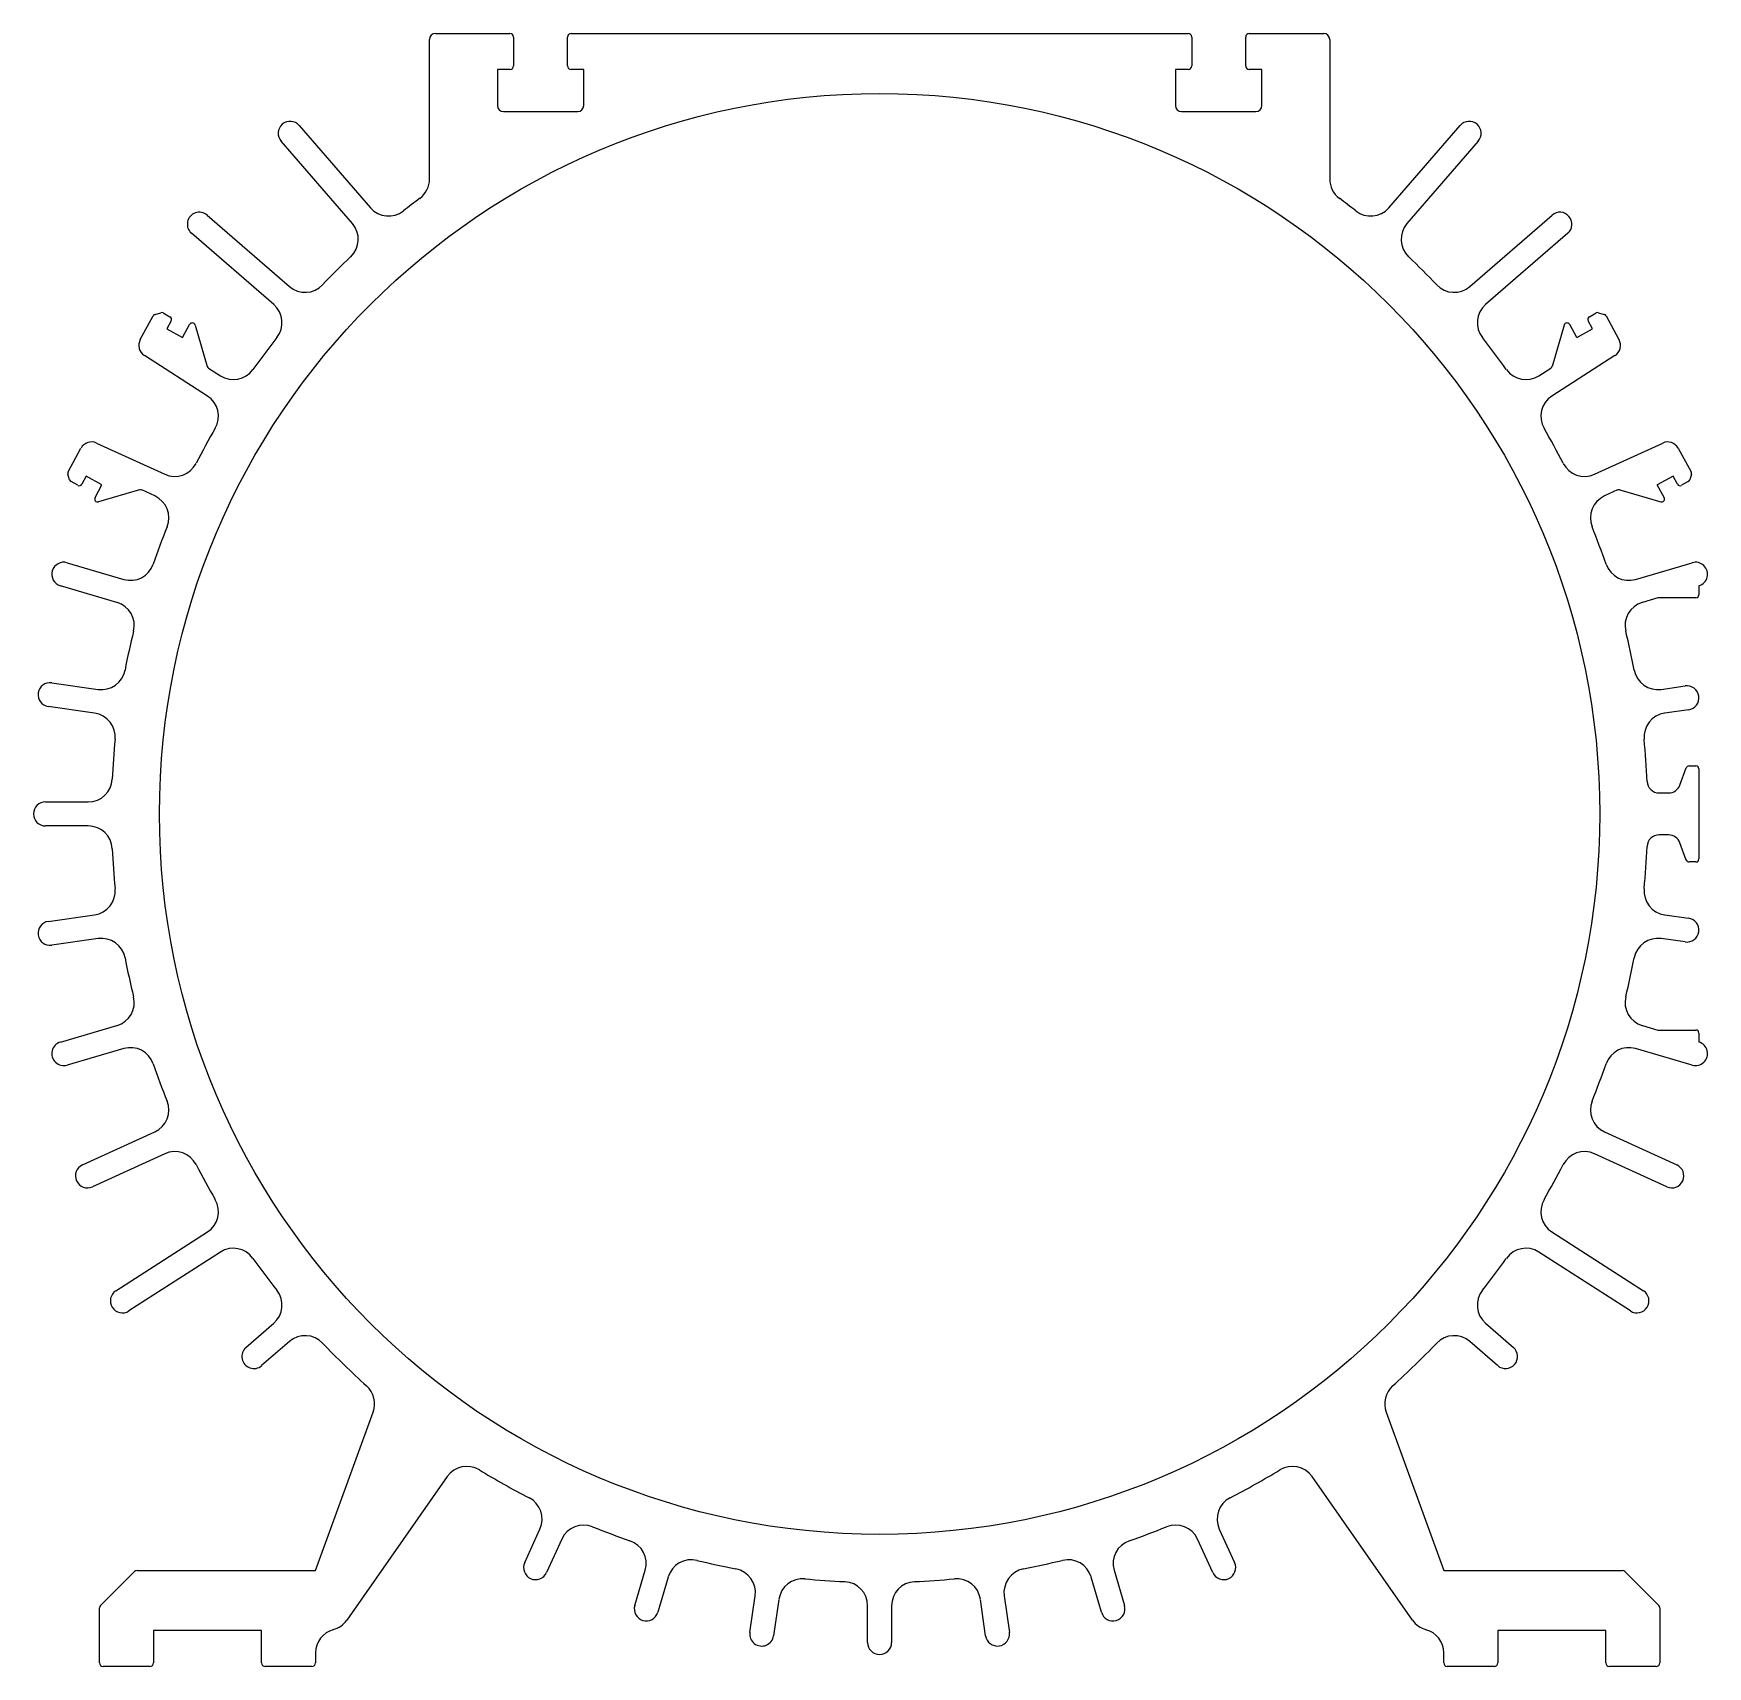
# Model space of a CAD drawing. Extents: x 1663 to 1803, y 1912 to 2048.
import ezdxf

# ---------------------------------------------------------------- set-up
doc = ezdxf.new("R2010")
doc.units = 0
doc.layers.get('0').update_dxf_attribs({"linetype": 'CONTINUOUS'})

msp = doc.modelspace()

# ---------------------------------------------------------------- linework, layer by layer
for p, q in [((1696.3, 2035.95), (1696.3, 2047.58)), ((1696.8, 2048.08), (1703, 2048.08)), ((1703.3, 2047.78), (1703.3, 2045.38)), ((1707.8, 2045.38), (1707.8, 2047.78)), ((1708.1, 2048.08), (1759.5, 2048.08)), ((1759.8, 2047.78), (1759.8, 2045.38)), ((1764.3, 2045.38), (1764.3, 2047.78)), ((1764.6, 2048.08), (1770.8, 2048.08)), ((1771.3, 2047.58), (1771.3, 2035.95)), ((1701.95, 2045.08), (1701.95, 2042.08)), ((1703, 2045.08), (1701.95, 2045.08)), ((1709.15, 2045.08), (1708.1, 2045.08)), ((1709.15, 2042.08), (1709.15, 2045.08)), ((1758.45, 2045.08), (1758.45, 2042.08)), ((1759.5, 2045.08), (1758.45, 2045.08)), ((1765.65, 2045.08), (1764.6, 2045.08)), ((1765.65, 2042.08), (1765.65, 2045.08)), ((1702.45, 2041.58), (1708.65, 2041.58)), ((1758.95, 2041.58), (1765.15, 2041.58)), ((1685.44, 2040.41), (1691.38, 2033.56)), ((1776.22, 2033.56), (1782.16, 2040.41)), ((1689.87, 2032.25), (1683.93, 2039.1)), ((1783.67, 2039.1), (1777.73, 2032.25)), ((1677.78, 2032.95), (1684.63, 2027.01)), ((1782.98, 2027.01), (1789.83, 2032.95)), ((1683.32, 2025.5), (1676.47, 2031.44)), ((1791.14, 2031.44), (1784.29, 2025.5)), ((1672.2, 2022.58), (1673.28, 2024.56)), ((1673.43, 2024.68), (1673.91, 2024.82)), ((1674.1, 2024.8), (1674.67, 2024.49)), ((1674.77, 2024.15), (1674.41, 2023.49)), ((1675.72, 2022.77), (1676.31, 2023.84)), ((1791.88, 2022.77), (1791.3, 2023.84)), ((1793.2, 2023.49), (1792.84, 2024.15)), ((1792.94, 2024.49), (1793.51, 2024.8)), ((1793.7, 2024.82), (1794.18, 2024.68)), ((1794.33, 2024.56), (1795.4, 2022.58)), ((1674.41, 2023.49), (1675.72, 2022.77)), ((1676.77, 2023.79), (1677.78, 2020.34)), ((1790.84, 2023.79), (1789.83, 2020.34)), ((1791.88, 2022.77), (1793.2, 2023.49)), ((1677.8, 2017.88), (1672.54, 2021.26)), ((1795.07, 2021.26), (1789.81, 2017.88)), ((1677.88, 2020.2), (1678.88, 2019.56)), ((1788.73, 2019.56), (1789.72, 2020.2)), ((1666.19, 2011.57), (1667.26, 2013.54)), ((1668.56, 2013.97), (1674.24, 2011.38)), ((1793.36, 2011.38), (1799.05, 2013.97)), ((1800.34, 2013.54), (1801.42, 2011.57)), ((1666.31, 2010.9), (1666.17, 2011.38)), ((1801.44, 2011.38), (1801.3, 2010.9)), ((1667, 2010.45), (1666.43, 2010.76)), ((1667.7, 2011.2), (1667.34, 2010.54)), ((1669.01, 2010.48), (1667.7, 2011.2)), ((1668.43, 2009.43), (1669.01, 2010.48)), ((1672.14, 2010.07), (1668.72, 2009.07)), ((1673.41, 2009.56), (1672.32, 2010.06)), ((1795.29, 2010.06), (1794.19, 2009.56)), ((1795.46, 2010.07), (1798.88, 2009.07)), ((1799.91, 2011.2), (1798.59, 2010.48)), ((1799.17, 2009.43), (1798.59, 2010.48)), ((1800.27, 2010.54), (1799.91, 2011.2)), ((1801.18, 2010.76), (1800.61, 2010.45)), ((1666.11, 2004), (1670.82, 2002.61)), ((1796.78, 2002.61), (1801.5, 2004)), ((1670.26, 2000.69), (1665.54, 2002.08)), ((1802.06, 2002.08), (1802.06, 2001.33)), ((1798.65, 2001.08), (1797.35, 2000.69)), ((1801.81, 2001.08), (1798.65, 2001.08)), ((1664.82, 1994), (1668.68, 1993.45)), ((1798.92, 1993.45), (1800.92, 1993.74)), ((1668.4, 1991.47), (1664.54, 1992.03)), ((1801.2, 1991.76), (1799.21, 1991.47)), ((1800.48, 1985.48), (1801, 1986.91)), ((1801.24, 1987.08), (1801.81, 1987.08)), ((1802.06, 1986.83), (1802.06, 1979.33)), ((1798.74, 1984.83), (1799.54, 1984.83)), ((1664.3, 1984.08), (1667.87, 1984.08)), ((1667.87, 1982.08), (1664.3, 1982.08)), ((1799.54, 1981.33), (1798.74, 1981.33)), ((1801, 1979.24), (1800.48, 1980.67)), ((1801.81, 1979.08), (1801.24, 1979.08)), ((1664.54, 1974.13), (1668.4, 1974.68)), ((1799.21, 1974.68), (1801.2, 1974.4)), ((1668.68, 1972.7), (1664.82, 1972.15)), ((1800.92, 1972.42), (1798.92, 1972.7)), ((1665.54, 1964.08), (1670.26, 1965.46)), ((1797.35, 1965.46), (1798.65, 1965.08)), ((1798.65, 1965.08), (1801.81, 1965.08)), ((1802.06, 1964.83), (1802.06, 1964.08)), ((1670.82, 1963.54), (1666.11, 1962.16)), ((1801.5, 1962.16), (1796.78, 1963.54)), ((1667.39, 1953.85), (1673.41, 1956.6)), ((1794.19, 1956.6), (1800.22, 1953.85)), ((1674.24, 1954.78), (1668.22, 1952.03)), ((1799.39, 1952.03), (1793.36, 1954.78)), ((1670.17, 1943.37), (1677.8, 1948.27)), ((1789.81, 1948.27), (1797.44, 1943.37)), ((1678.88, 1946.59), (1671.25, 1941.69)), ((1796.35, 1941.69), (1788.73, 1946.59)), ((1681, 1938.65), (1683.32, 1940.66)), ((1784.29, 1940.66), (1786.6, 1938.65)), ((1684.63, 1939.14), (1682.31, 1937.14)), ((1785.29, 1937.14), (1782.98, 1939.14)), ((1686.8, 1920.08), (1691.6, 1933.27)), ((1776, 1933.27), (1780.8, 1920.08)), ((1697.78, 1927.89), (1689.4, 1915.93)), ((1778.21, 1915.93), (1769.83, 1927.89)), ((1704.23, 1920.73), (1705.5, 1923.52)), ((1762.1, 1923.52), (1763.38, 1920.73)), ((1707.32, 1922.69), (1706.05, 1919.9)), ((1761.56, 1919.9), (1760.28, 1922.69)), ((1668.89, 1917.16), (1671.71, 1919.99)), ((1671.93, 1920.08), (1686.8, 1920.08)), ((1713.4, 1917.15), (1714.27, 1920.1)), ((1716.19, 1919.53), (1715.32, 1916.59)), ((1752.28, 1916.59), (1751.42, 1919.53)), ((1753.34, 1920.1), (1754.2, 1917.15)), ((1780.8, 1920.08), (1795.68, 1920.08)), ((1795.89, 1919.99), (1798.71, 1917.16)), ((1722.99, 1914.92), (1723.43, 1917.96)), ((1744.18, 1917.96), (1744.61, 1914.92)), ((1668.8, 1912.38), (1668.8, 1916.95)), ((1725.41, 1917.67), (1724.97, 1914.64)), ((1732.8, 1914.08), (1732.8, 1917.14)), ((1734.8, 1917.14), (1734.8, 1914.08)), ((1742.63, 1914.64), (1742.2, 1917.67)), ((1798.8, 1916.95), (1798.8, 1912.38)), ((1673.3, 1915.08), (1673.3, 1912.38)), ((1682.3, 1915.08), (1673.3, 1915.08)), ((1682.3, 1912.38), (1682.3, 1915.08)), ((1785.3, 1915.08), (1785.3, 1912.38)), ((1794.3, 1915.08), (1785.3, 1915.08)), ((1794.3, 1912.38), (1794.3, 1915.08)), ((1686.8, 1913.21), (1686.8, 1912.38)), ((1780.8, 1912.38), (1780.8, 1913.21)), ((1673, 1912.08), (1669.1, 1912.08)), ((1686.5, 1912.08), (1682.6, 1912.08)), ((1785, 1912.08), (1781.1, 1912.08)), ((1798.5, 1912.08), (1794.6, 1912.08))]:
    msp.add_line(p, q)
msp.add_circle((1733.8, 1983.08), 60)
for centre, radius, start, end in [((1696.8, 2047.58), 0.5, 90, 180), ((1703, 2047.78), 0.3, 0, 90), ((1708.1, 2047.78), 0.3, 90, 180), ((1759.5, 2047.78), 0.3, 0, 90), ((1764.6, 2047.78), 0.3, 90, 180), ((1770.8, 2047.58), 0.5, 0, 90), ((1703, 2045.38), 0.3, 270, 360), ((1708.1, 2045.38), 0.3, 180, 270), ((1759.5, 2045.38), 0.3, 270, 360), ((1764.6, 2045.38), 0.3, 180, 270), ((1702.45, 2042.08), 0.5, 180, 270), ((1708.65, 2042.08), 0.5, 270, 0), ((1758.95, 2042.08), 0.5, 180, 270), ((1765.15, 2042.08), 0.5, 270, 0), ((1684.69, 2039.76), 1, 40.9091, 220.9091), ((1782.92, 2039.76), 1, 319.0909, 139.0909), ((1694.3, 2035.95), 2, 306.7615, 0), ((1773.3, 2035.95), 2, 180, 233.2385), ((1733.8, 1983.08), 64, 126.7615, 128.3038), ((1733.8, 1983.08), 64, 51.6962, 53.2385), ((1677.12, 2032.19), 1, 49.0909, 229.0909), ((1688.36, 2030.94), 2, 313.5143, 40.9091), ((1692.89, 2034.87), 2, 220.9091, 308.3038), ((1774.71, 2034.87), 2, 231.6962, 319.0909), ((1779.25, 2030.94), 2, 139.0909, 226.4857), ((1790.48, 2032.19), 1, 310.9091, 130.9091), ((1733.8, 1983.08), 64, 133.5143, 136.4857), ((1733.8, 1983.08), 64, 43.5143, 46.4857), ((1685.94, 2028.52), 2, 229.0909, 316.4857), ((1781.67, 2028.52), 2, 223.5143, 310.9091), ((1682.01, 2023.99), 2, 321.6962, 49.0909), ((1785.6, 2023.99), 2, 130.9091, 218.3038), ((1673.5, 2024.44), 0.25, 106.36, 151.36), ((1673.98, 2024.58), 0.25, 61.36, 106.36), ((1674.55, 2024.27), 0.25, 331.36, 61.36), ((1676.53, 2023.72), 0.25, 16.36, 151.36), ((1791.08, 2023.72), 0.25, 28.64, 163.64), ((1793.06, 2024.27), 0.25, 118.64, 208.64), ((1793.63, 2024.58), 0.25, 73.64, 118.64), ((1794.11, 2024.44), 0.25, 28.64, 73.64), ((1673.08, 2022.1), 1, 151.36, 237.2727), ((1733.8, 1983.08), 64, 141.6962, 144.6675), ((1733.8, 1983.08), 64, 35.3325, 38.3038), ((1794.53, 2022.1), 1, 302.7273, 28.64), ((1678.02, 2020.41), 0.25, 196.36, 237.2727), ((1679.96, 2021.25), 2, 237.2727, 324.6675), ((1787.65, 2021.25), 2, 215.3325, 302.7273), ((1789.59, 2020.41), 0.25, 302.7273, 343.64), ((1676.72, 2016.2), 2, 329.878, 57.2727), ((1790.89, 2016.2), 2, 122.7273, 210.122), ((1668.14, 2013.06), 1, 65.4545, 151.36), ((1733.8, 1983.08), 64, 149.878, 152.8493), ((1733.8, 1983.08), 64, 27.1507, 30.122), ((1799.46, 2013.06), 1, 28.64, 114.5455), ((1666.41, 2011.45), 0.25, 151.36, 196.36), ((1675.08, 2013.19), 2, 245.4545, 332.8493), ((1792.53, 2013.19), 2, 207.1507, 294.5455), ((1801.2, 2011.45), 0.25, 343.64, 28.64), ((1666.55, 2010.97), 0.25, 196.36, 241.36), ((1667.12, 2010.66), 0.25, 241.36, 331.36), ((1672.21, 2009.83), 0.25, 65.4545, 106.36), ((1795.39, 2009.83), 0.25, 73.64, 114.5455), ((1800.49, 2010.66), 0.25, 208.64, 298.64), ((1801.06, 2010.97), 0.25, 298.64, 343.64), ((1668.65, 2009.31), 0.25, 151.36, 286.36), ((1672.58, 2007.74), 2, 338.0598, 65.4545), ((1795.02, 2007.74), 2, 114.5455, 201.9402), ((1798.95, 2009.31), 0.25, 253.64, 28.64), ((1733.8, 1983.08), 64, 158.0598, 161.0311), ((1733.8, 1983.08), 64, 18.9689, 21.9402), ((1665.83, 2003.04), 1, 73.6364, 253.6364), ((1671.39, 2004.53), 2, 253.6364, 341.0311), ((1796.22, 2004.53), 2, 198.9689, 286.3636), ((1801.78, 2003.04), 1, 286.3279, 106.3636), ((1669.7, 1998.77), 2, 346.2416, 73.6364), ((1797.91, 1998.77), 2, 106.3636, 193.7584), ((1801.81, 2001.33), 0.25, 270, 0), ((1733.8, 1983.08), 64, 166.2416, 169.2129), ((1733.8, 1983.08), 64, 10.7871, 13.7584), ((1668.97, 1995.43), 2, 261.8182, 349.2129), ((1798.64, 1995.43), 2, 190.7871, 278.1818), ((1664.68, 1993.01), 1, 81.8182, 261.8182), ((1801.06, 1992.75), 1, 278.1818, 98.1818), ((1668.11, 1989.49), 2, 354.4234, 81.8182), ((1799.49, 1989.49), 2, 98.1818, 185.5766), ((1733.8, 1983.08), 64, 174.4234, 177.3947), ((1733.8, 1983.08), 64, 2.4248, 5.5766), ((1801.24, 1986.83), 0.25, 90, 160), ((1801.81, 1986.83), 0.25, 0, 90), ((1667.87, 1986.08), 2, 270, 357.3947), ((1798.74, 1985.83), 1, 182.4248, 270), ((1799.54, 1985.83), 1, 270, 340), ((1664.3, 1983.08), 1, 90, 270), ((1667.87, 1980.08), 2, 2.6053, 90), ((1798.74, 1980.33), 1, 90, 177.5752), ((1799.54, 1980.33), 1, 20, 90), ((1733.8, 1983.08), 64, 182.6053, 185.5766), ((1733.8, 1983.08), 64, 354.4234, 357.5752), ((1801.24, 1979.33), 0.25, 200, 270), ((1801.81, 1979.33), 0.25, 270, 0), ((1668.11, 1976.66), 2, 278.1818, 5.5766), ((1799.49, 1976.66), 2, 174.4234, 261.8182), ((1664.68, 1973.14), 1, 98.1818, 278.1818), ((1801.06, 1973.41), 1, 261.8182, 81.8182), ((1668.97, 1970.72), 2, 10.7871, 98.1818), ((1798.64, 1970.72), 2, 81.8182, 169.2129), ((1733.8, 1983.08), 64, 190.7871, 193.7584), ((1733.8, 1983.08), 64, 346.2416, 349.2129), ((1669.7, 1967.38), 2, 286.3636, 13.7584), ((1797.91, 1967.38), 2, 166.2416, 253.6364), ((1665.83, 1963.12), 1, 106.3636, 286.3636), ((1801.78, 1963.12), 1, 253.6364, 73.6721), ((1801.81, 1964.83), 0.25, 0, 90), ((1671.39, 1961.62), 2, 18.9689, 106.3636), ((1796.22, 1961.62), 2, 73.6364, 161.0311), ((1733.8, 1983.08), 64, 198.9689, 201.9402), ((1733.8, 1983.08), 64, 338.0598, 341.0311), ((1672.58, 1958.42), 2, 294.5455, 21.9402), ((1795.02, 1958.42), 2, 158.0598, 245.4545), ((1675.08, 1952.96), 2, 27.1507, 114.5455), ((1792.53, 1952.96), 2, 65.4545, 152.8493), ((1667.8, 1952.94), 1, 114.5455, 294.5455), ((1733.8, 1983.08), 64, 207.1507, 210.122), ((1733.8, 1983.08), 64, 329.878, 332.8493), ((1799.8, 1952.94), 1, 245.4545, 65.4545), ((1676.72, 1949.95), 2, 302.7273, 30.122), ((1790.89, 1949.95), 2, 149.878, 237.2727), ((1679.96, 1944.91), 2, 35.3325, 122.7273), ((1733.8, 1983.08), 64, 215.3325, 218.3038), ((1733.8, 1983.08), 64, 321.6962, 324.6675), ((1787.65, 1944.91), 2, 57.2727, 144.6675), ((1670.71, 1942.53), 1, 122.7273, 302.7273), ((1682.01, 1942.17), 2, 310.9091, 38.3038), ((1785.6, 1942.17), 2, 141.6962, 229.0909), ((1796.9, 1942.53), 1, 237.2727, 57.2727), ((1685.94, 1937.63), 2, 43.5143, 130.9091), ((1733.8, 1983.08), 64, 223.5143, 228.099), ((1733.8, 1983.08), 64, 311.901, 316.4857), ((1781.67, 1937.63), 2, 49.0909, 136.4857), ((1681.66, 1937.89), 1, 130.9091, 310.9091), ((1785.95, 1937.89), 1, 229.0909, 49.0909), ((1689.72, 1933.95), 2, 340, 48.099), ((1777.88, 1933.95), 2, 131.901, 200), ((1699.41, 1926.74), 2, 58.5975, 145), ((1733.8, 1983.08), 64, 238.5975, 242.8493), ((1733.8, 1983.08), 64, 297.1507, 301.4025), ((1768.19, 1926.74), 2, 35, 121.4025), ((1703.68, 1924.35), 2, 335.4545, 62.8493), ((1763.92, 1924.35), 2, 117.1507, 204.5455), ((1709.14, 1921.86), 2, 68.0598, 155.4545), ((1733.8, 1983.08), 64, 248.0598, 251.0311), ((1733.8, 1983.08), 64, 288.9689, 291.9402), ((1758.46, 1921.86), 2, 24.5455, 111.9402), ((1712.35, 1920.66), 2, 343.6364, 71.0311), ((1755.26, 1920.66), 2, 108.9689, 196.3636), ((1705.14, 1920.31), 1, 155.4545, 335.4545), ((1718.11, 1918.97), 2, 76.2416, 163.6364), ((1733.8, 1983.08), 64, 256.2416, 259.2129), ((1733.8, 1983.08), 64, 280.7871, 283.7584), ((1749.5, 1918.97), 2, 16.3636, 103.7584), ((1762.47, 1920.31), 1, 204.5455, 24.5455), ((1671.93, 1919.78), 0.3, 90, 135), ((1721.45, 1918.24), 2, 351.8182, 79.2129), ((1727.39, 1917.39), 2, 84.4234, 171.8182), ((1733.8, 1983.08), 64, 264.4234, 267.3947), ((1733.8, 1983.08), 64, 272.6053, 275.5766), ((1740.22, 1917.39), 2, 8.1818, 95.5766), ((1746.16, 1918.24), 2, 100.7871, 188.1818), ((1795.68, 1919.78), 0.3, 45, 90), ((1730.8, 1917.14), 2, 0, 87.3947), ((1736.8, 1917.14), 2, 92.6053, 180), ((1669.1, 1916.95), 0.3, 135, 180), ((1714.36, 1916.87), 1, 163.6364, 343.6364), ((1753.24, 1916.87), 1, 196.3636, 16.3636), ((1798.5, 1916.95), 0.3, 0, 45), ((1688.8, 1913.21), 2, 105.0869, 180), ((1687.76, 1917.08), 2, 285.0869, 325), ((1779.84, 1917.08), 2, 215, 254.9131), ((1778.8, 1913.21), 2, 0, 74.9131), ((1723.98, 1914.78), 1, 171.8182, 351.8182), ((1733.8, 1914.08), 1, 180, 0), ((1743.62, 1914.78), 1, 188.1818, 8.1818), ((1669.1, 1912.38), 0.3, 180, 270), ((1673, 1912.38), 0.3, 270, 360), ((1682.6, 1912.38), 0.3, 180, 270), ((1686.5, 1912.38), 0.3, 270, 360), ((1781.1, 1912.38), 0.3, 180, 270), ((1785, 1912.38), 0.3, 270, 360), ((1794.6, 1912.38), 0.3, 180, 270), ((1798.5, 1912.38), 0.3, 270, 0)]:
    msp.add_arc(centre, radius, start, end)

doc.saveas('drawing.dxf')
